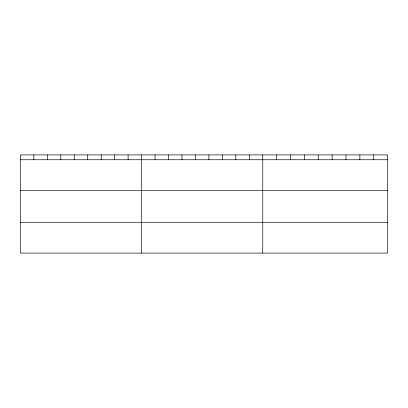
<?xml version="1.0" encoding="UTF-8"?>
<svg xmlns="http://www.w3.org/2000/svg" width="408" height="408" viewBox="0 0 408 408"><rect width="100%" height="100%" fill="white"/><g stroke="black" fill="none" stroke-linecap="round" stroke-linejoin="round"><path stroke-width="0.61" d="M387.6 159.742L387.6 253.098L20.4 253.098L20.4 154.902L387.6 154.902L387.6 159.742L20.4 159.742M20.4 190.551L387.6 190.551M20.4 222.289L387.6 222.289M373.728 154.902L373.728 159.742M359.856 154.902L359.856 159.742M345.984 154.902L345.984 159.742M332.112 154.902L332.112 159.742M318.24 154.902L318.24 159.742M304.368 154.902L304.368 159.742M290.496 154.902L290.496 159.742M276.624 154.902L276.624 159.742M262.752 154.902L262.752 253.098M249.288 154.902L249.288 159.742M235.824 154.902L235.824 159.742M222.36 154.902L222.36 159.742M208.896 154.902L208.896 159.742M195.432 154.902L195.432 159.742M181.968 154.902L181.968 159.742M168.504 154.902L168.504 159.742M155.04 154.902L155.04 159.742M141.576 154.902L141.576 253.098M128.112 154.902L128.112 159.742M114.648 154.902L114.648 159.742M101.184 154.902L101.184 159.742M87.72 154.902L87.72 159.742M74.256 154.902L74.256 159.742M60.792 154.902L60.792 159.742M47.328 154.902L47.328 159.742M33.864 154.902L33.864 159.742"/></g></svg>
